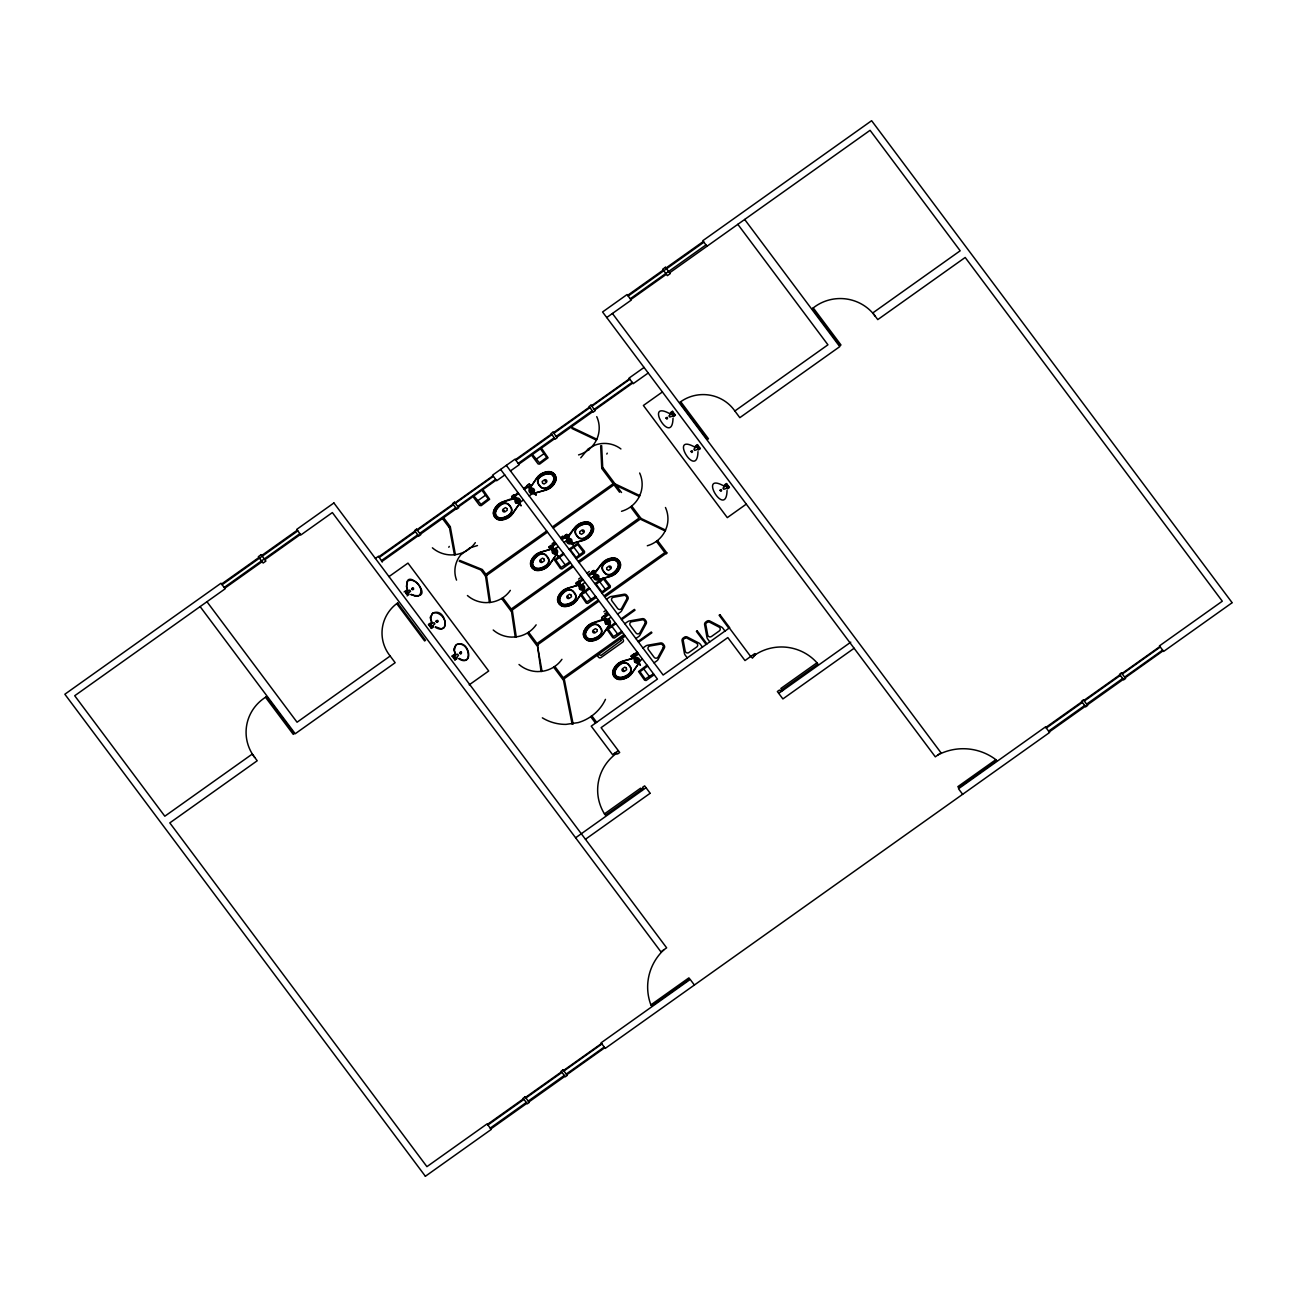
<?xml version="1.0" encoding="UTF-8"?>
<svg xmlns="http://www.w3.org/2000/svg" width="1297" height="1297" viewBox="0 0 1297 1297"><rect width="100%" height="100%" fill="white"/><g stroke="black" fill="none" stroke-linecap="round" stroke-linejoin="round"><path stroke-width="1.5" d="M515.801 500.95C518.735 505.619 518.67 497.254 515.947 500.626M530.862 490.25C533.716 495.357 533.878 485.645 530.895 490.606M580.018 587.525C582.953 592.194 582.888 583.812 580.164 587.201M582.758 587.59L582.207 588.806M521.021 505.749L519.919 502.993A3.291 3.21 0.9 0 0 516.255 498.097L516.255 498.097M536.083 495.032L534.445 492.844L533.197 493.541A3.291 3.21 0.9 0 1 529.533 488.645L529.533 488.645M556.332 552.717L556.64 553.803L554.743 553.851M558.18 556.283L556.543 554.095M572.026 542.859L571.718 541.773M573.566 545.34L571.928 543.151L570.68 543.848A3.291 3.21 0.9 0 1 567.016 538.952L567.016 538.952M585.239 592.307L584.12 589.551A3.291 3.21 0.9 0 0 580.456 584.655L578.203 585.077L579.808 583.845L578.511 585.612L576.387 582.807L577.133 584.509M600.56 581.413L598.922 579.224L597.674 579.921A3.291 3.21 0.9 0 1 594.01 575.025L594.01 575.025M609.185 623.225L609.493 624.311L607.888 624.311M611.033 626.791L609.914 624.035A3.291 3.21 0.9 0 0 606.25 619.139L606.25 619.139M638.4 661.973L638.854 662.783L637.022 662.945M640.394 665.264L639.275 662.508A3.291 3.21 0.9 0 0 635.627 657.611L635.238 657.709M568.443 540.217C570.048 545.453 572.188 537.347 568.67 539.941M444.644 626.791C447.189 620.355 440.948 612.265 434.138 612.719M448.811 547.285L449.248 546.41M606.801 454.047L607.239 453.172M615.232 483.959L614.794 484.835L639.308 496.475L639.745 495.584L615.232 483.959L553.284 528.009M641.026 518.427L640.588 519.303L665.118 530.943L665.556 530.068L641.026 518.427L631.817 506.187L630.682 506.997L639.032 518.135L578.673 561.082M666.399 553.787L666.836 552.911L657.611 540.654L656.477 541.465L664.826 552.619L604.483 595.534M407.517 581.364L406.415 586.487L407.939 590.573M431.852 613.919L430.75 619.042L432.29 623.111M455.458 645.468L454.339 650.575L455.879 654.661M515.46 499.54L516.871 499.021L515.947 497.756M580.748 457.809L588.108 448.957L594.901 445.179A26.54 25.875 0.9 0 1 620.906 448.94M519.108 504.29L512.801 513.58A15.288 14.899 0.9 0 1 502.036 519.951A9.452 9.209 0.9 0 1 497.999 519.627A9.484 9.241 0.9 0 1 494.692 517.163A9.484 9.241 0.9 0 1 493.298 513.336A9.452 9.209 0.9 0 1 494.222 509.51A15.288 14.899 0.9 0 1 503.722 501.453L515.59 497.286L514.309 499.053L516.011 497.837L513.92 495A2.448 2.383 0.9 0 0 512.169 496.248L512.461 498.113L513.353 497.626A1.751 1.702 0.9 0 0 514.925 496.556L515.655 495.843L513.92 495M556.267 554.824L549.96 564.114A15.288 14.899 0.9 0 1 539.195 570.485A9.452 9.209 0.9 0 1 535.158 570.177A9.484 9.241 0.9 0 1 531.851 567.697A9.484 9.241 0.9 0 1 530.457 563.887A9.452 9.209 0.9 0 1 531.381 560.045A15.288 14.899 0.9 0 1 540.881 551.987L551.128 549.15L540.962 552.246A14.997 14.624 0.9 0 0 531.64 560.158A9.16 8.933 0.9 0 0 530.732 563.871A9.192 8.966 0.9 0 0 532.094 567.551M557.062 553.527L556.64 554.208L557.062 553.527A3.291 3.21 0.9 0 0 553.414 548.631L553.414 548.631M566.481 538.174L574.117 528.349A15.288 14.899 0.9 0 1 584.882 521.994A9.452 9.209 0.9 0 1 588.919 522.302A9.484 9.241 0.9 0 1 592.226 524.766A9.484 9.241 0.9 0 1 593.621 528.592A9.452 9.209 0.9 0 1 592.697 532.418A15.288 14.899 0.9 0 1 583.196 540.476L572.204 543.492M583.326 590.865L577.019 600.154A15.288 14.899 0.9 0 1 566.238 606.51A9.452 9.209 0.9 0 1 562.217 606.202A9.484 9.241 0.9 0 1 558.91 603.721A9.484 9.241 0.9 0 1 557.515 599.911A9.452 9.209 0.9 0 1 558.44 596.069A15.288 14.899 0.9 0 1 567.94 588.011L578.186 585.174L568.021 588.287A14.997 14.624 0.9 0 0 558.699 596.182A9.16 8.933 0.9 0 0 557.791 599.895A9.192 8.966 0.9 0 0 559.153 603.575A9.192 8.966 0.9 0 0 562.314 605.942A9.16 8.933 0.9 0 0 566.205 606.234A14.997 14.624 0.9 0 0 576.776 599.992L583.261 590.784M593.475 574.247L601.111 564.422A15.288 14.899 0.9 0 1 611.876 558.05A9.452 9.209 0.9 0 1 615.913 558.358A9.484 9.241 0.9 0 1 619.22 560.839A9.484 9.241 0.9 0 1 620.631 564.649A9.452 9.209 0.9 0 1 619.69 568.491A15.288 14.899 0.9 0 1 610.19 576.549L599.198 579.564M609.104 625.349L602.813 634.638A15.288 14.899 0.9 0 1 592.032 640.994A9.452 9.209 0.9 0 1 588.011 640.686A9.484 9.241 0.9 0 1 584.704 638.205A9.484 9.241 0.9 0 1 583.293 634.395A9.452 9.209 0.9 0 1 584.234 630.553A15.288 14.899 0.9 0 1 593.734 622.495L605.667 618.41M638.481 663.821L632.174 673.111A15.288 14.899 0.9 0 1 621.409 679.466A9.452 9.209 0.9 0 1 617.372 679.158A9.484 9.241 0.9 0 1 614.065 676.694A9.484 9.241 0.9 0 1 612.67 672.867A9.452 9.209 0.9 0 1 613.594 669.025A15.288 14.899 0.9 0 1 623.095 660.984L633.341 658.13M553.252 550.836C553.43 556.316 557.613 549.02 553.543 550.625M597.82 577.7C597.658 572.236 593.459 579.532 597.528 577.911M635.465 659.833C635.352 665.653 640.426 657.303 635.319 660.157M579.662 586.098L581.072 585.579M634.817 659.071L636.227 658.536M515.72 498.032L514.244 498.972M530.651 486.57L529.371 488.353L527.231 485.532A2.448 2.383 0.9 0 1 528.981 484.3L530.716 485.143L529.97 485.824A1.751 1.702 0.9 0 1 528.43 486.942M531.008 487.04L529.565 488.175L530.262 489.001M551.112 549.117L552.814 547.901M550.236 547.804L551.452 549.588L553.106 548.291M567.746 539.309C565.281 537.396 572.577 537.85 566.449 534.607A2.448 2.383 0.9 0 0 564.698 535.839L565.006 537.72L565.897 537.234A1.751 1.702 0.9 0 0 567.47 536.147M579.013 584.542L579.872 583.926L578.851 582.726M579.305 584.931L578.446 585.531M580.164 584.315L580.975 585.45M592.616 572.934L593.831 574.717L595.485 573.42M605.958 618.799L604.418 619.966M634.963 656.801L633.26 658.017L635.027 656.882M635.319 657.271L633.779 658.438M519.043 504.209L512.574 513.434A14.997 14.624 0.9 0 1 501.988 519.675A9.16 8.933 0.9 0 1 498.097 519.384A9.192 8.966 0.9 0 1 494.919 516.984A9.192 8.966 0.9 0 1 493.573 513.336A9.16 8.933 0.9 0 1 494.481 509.624A14.997 14.624 0.9 0 1 503.803 501.712L514.066 498.729M519.919 502.993L518.865 503.933L521.037 505.619M568.313 537.12L574.344 528.511A14.997 14.624 0.9 0 1 584.915 522.253A9.16 8.933 0.9 0 1 588.822 522.561A9.192 8.966 0.9 0 1 591.999 524.945A9.192 8.966 0.9 0 1 593.345 528.592A9.16 8.933 0.9 0 1 592.437 532.305A14.997 14.624 0.9 0 1 583.115 540.217L572.139 543.427M556.202 554.743L549.733 563.968A14.997 14.624 0.9 0 1 539.147 570.21A9.16 8.933 0.9 0 1 535.256 569.918A9.192 8.966 0.9 0 1 532.078 567.519M595.193 573.031L601.354 564.584A14.997 14.624 0.9 0 1 611.925 558.326A9.16 8.933 0.9 0 1 615.816 558.618A9.192 8.966 0.9 0 1 618.993 561.017A9.192 8.966 0.9 0 1 620.339 564.665A9.16 8.933 0.9 0 1 619.447 568.378A14.997 14.624 0.9 0 1 610.109 576.29L599.133 579.483M609.055 625.267L602.57 634.476A14.997 14.624 0.9 0 1 591.999 640.718A9.16 8.933 0.9 0 1 588.108 640.426A9.192 8.966 0.9 0 1 584.915 638.027A9.192 8.966 0.9 0 1 583.585 634.379A9.16 8.933 0.9 0 1 584.477 630.666A14.997 14.624 0.9 0 1 593.815 622.771L604.062 619.771M638.416 663.74L631.947 672.948A14.997 14.624 0.9 0 1 621.36 679.19A9.16 8.933 0.9 0 1 617.469 678.898A9.192 8.966 0.9 0 1 614.292 676.515A9.192 8.966 0.9 0 1 612.946 672.851A9.16 8.933 0.9 0 1 613.854 669.139A14.997 14.624 0.9 0 1 623.176 661.243L633.439 658.26M419.32 595.501C424.508 589.097 415.818 577.797 408.247 580.699M475.318 542.649C469.871 550.447 460.467 555.1 450.983 554.921A28.777 28.064 0.9 0 1 432.387 547.82M606.364 621.101C605.488 627.683 611.146 619.95 607.061 620.89M407.161 594.237L410.565 591.254L409.722 590.119L405.766 592.372M433.068 612.914L430.182 617.421L431.82 623.452M456.674 644.463L453.772 648.954L455.409 655.001M221.576 584.023L258.946 557.451M261.718 555.473L297.289 530.181M627.651 295.327L663.237 270.035M665.977 268.009L703.347 241.453M222.111 584.72L297.824 530.895M628.186 296.04L703.914 242.199M224.154 587.46L299.883 533.634M630.245 298.78L705.957 244.938M224.754 588.254L262.124 561.698M264.88 559.704L300.466 534.413M630.812 299.558L666.399 274.267M606.72 317.538L631.234 300.11L627.067 294.549L602.57 311.977L935.315 756.832L941.006 752.795L612.427 313.485M669.592 272.84L870.076 130.316L960.185 250.791L872.784 312.934L877.777 319.597L965.179 257.471L1222.293 601.208L1159.453 645.874L1163.62 651.434L1231.696 603.04M375.384 558.44L378.529 556.218L382.258 562.087M644.058 367.44L629.029 378.124L633.195 383.685L648.224 373.001M378.902 556.705L414.959 531.073M416.937 529.743L452.993 504.095M515.395 459.657L551.468 434.025M553.446 432.695L589.503 407.063M455.004 502.814L493.006 475.788M591.513 405.766L629.515 378.756M379.373 557.337L415.429 531.705M417.375 530.327L453.431 504.695M455.377 503.301L493.379 476.291M515.882 460.289L551.938 434.657M553.884 433.279L589.94 407.647M591.886 406.269L629.888 379.243M381.675 560.434L417.747 534.786M419.677 533.407L455.733 507.776M457.679 506.397L495.681 479.387M518.184 463.386L554.241 437.754M556.186 436.376L592.243 410.727M594.188 409.349L632.19 382.339M382.291 561.244L418.364 535.612M420.325 534.267L456.382 508.635M458.214 507.095L496.216 480.085M518.8 464.213L554.857 438.581M556.835 437.219L592.891 411.587M594.707 410.047L632.709 383.037M504.776 474.978L496.686 480.733L492.536 475.172L515.039 459.17L519.189 464.731L510.467 470.924M536.083 459.268L543.978 453.658M448.794 526.987L449.929 526.177L444.239 518.589L443.25 518.735M388.97 576.614L407.971 563.109L488.693 671.003L469.206 684.848M527.231 485.532L527.522 487.413L528.414 486.926L527.149 485.597M526.695 486.229L523.729 488.385L524.474 489.374L527.587 487.364M511.585 496.816L512.785 497.886M514.147 495.065L515.59 495.892M526.777 486.407L528.106 486.991M529.5 484.235L530.651 485.191M515.558 495.713L518.524 493.606L517.762 492.617L515.12 495.259M513.563 497.87L515.087 496.8M528.625 487.169L530.149 486.083M662.394 391.97L643.393 405.475L727.309 517.633L746.294 504.128M588.206 450.286L589.341 449.492M520.486 502.069L523.453 499.961M529.16 495.908L532.127 493.8M517.892 503.268L519.513 503.106M532.645 492.617L533.44 493.2L534.088 491.741M533.197 493.541L536.099 494.919M404.129 591.935L406.107 590.524L406.966 591.691M407.08 595.89L409.058 594.48L408.198 593.329M680.714 401.713L679.741 402.394L707.465 439.456L708.438 438.775L680.714 401.713A38.197 37.256 0.9 0 1 734.848 410.987L739.825 417.666L839.775 346.623L744.673 219.469M265.512 697.283L266.42 696.651L294.143 733.713L293.252 734.361L265.512 697.283A42.833 41.78 0.9 0 0 254.715 757.432M813.251 307.908L812.344 308.54L840.083 345.602L840.975 344.97L813.251 307.908A42.833 41.78 0.9 0 1 875.28 316.257M485.872 574.247L546.686 531.008M552.457 526.906L613.222 483.668M485.564 576.16L486.553 576.046L490.444 602.343L489.439 602.489L485.564 576.176L547.512 532.127M397.66 602.943A38.197 37.256 0.9 0 0 390.17 656.023L297.062 722.218L206.953 601.727M734.848 410.987L827.94 344.807L737.831 224.332M552.165 543.654L554.338 542.114M560.693 537.59L562.882 536.034M549.328 546.783L549.62 548.647L550.512 548.161L549.328 546.783A2.448 2.383 0.9 0 1 551.079 545.534L552.814 546.377L552.068 547.058M566.449 534.607L568.183 535.45L567.454 536.131M551.922 545.243L554.921 543.151L555.667 544.156L552.749 546.426M564.908 537.558L564.163 536.536L561.196 538.693L561.941 539.682L565.07 537.671M549.685 548.599L548.988 547.026M552.246 546.945L551.144 545.486L552.684 546.248M564.617 537.104L565.589 537.298M566.951 534.477L568.135 535.499M550.722 548.404L552.246 547.334M566.092 537.477L567.616 536.391M551.047 549.036L552.749 547.82M566.416 538.093L568.135 536.877M551.452 549.588L553.171 548.372L551.079 545.534M565.622 536.861L566.838 538.66L568.54 537.444M555.716 548.404L557.888 546.864M564.244 542.341L566.432 540.784M554.97 549.02L557.937 546.912M555.521 554.451L556.672 553.641M570.113 542.924L572.042 542.697M556.008 554.467L558.196 556.154M571.393 543.54L573.582 545.21M569.107 549.101L577.959 543.216L584.558 551.452L584.412 552.96L576.322 558.748M572.058 565.784L511.229 609.039L502.896 597.885L501.761 598.679L510.921 610.952L572.885 566.902M579.013 562.541L640.913 518.654M578.64 579.062L580.829 577.522M587.184 572.998L589.357 571.442M576.387 582.807A2.448 2.383 0.9 0 1 578.138 581.559L578.203 581.51M592.794 573.371L591.708 571.912A2.448 2.383 0.9 0 1 593.442 570.664L595.193 571.523L594.448 572.188M578.867 581.202L579.872 582.418L579.127 583.083A1.751 1.702 0.9 0 1 577.587 584.217L575.738 583.423L576.987 584.461M592.583 573.371L591.74 572.188L588.19 574.766L588.951 575.755L592.891 573.306A1.751 1.702 0.9 0 0 594.464 572.22M575.836 583.504L576.63 583.909M579.775 582.288L582.726 580.181L581.98 579.175L578.284 581.607L579.808 582.45M592.064 573.744L592.162 572.771M593.945 570.55L595.128 571.555M577.781 584.444L579.305 583.358M593.102 573.55L594.61 572.463M593.41 574.166L595.128 572.95M593.831 574.717L595.55 573.501L593.442 570.664M582.466 584.169L584.655 582.629M591.01 578.105L593.183 576.565M582.094 589.827L583.245 589.016M597.106 578.981L599.052 578.77M583.601 590.119L584.704 592.68M725.347 486.067L724.472 484.916L726.45 483.505L729.417 487.461L727.439 488.872L726.579 487.704M594.901 583.585L603.754 577.7L610.352 585.936L610.222 587.444L602.132 593.215M598.387 579.597L600.576 581.283M597.836 600.268L537.039 643.507L528.69 632.352L527.555 633.163L536.731 645.436L598.679 601.386M605.326 596.652L666.804 552.911M606.477 599.295L609.282 597.317A4.702 4.588 0.9 0 1 611.519 596.458L624.214 594.221A2.821 2.756 0.9 0 1 626.808 595.339L627.651 596.458A2.821 2.756 0.9 0 1 627.943 599.214L621.895 610.303A4.702 4.588 0.9 0 1 620.371 612.135L617.583 614.13M603.916 611.746L605.942 610.32M604.694 613.886L606.883 612.346M605.602 616.934L608.52 614.665L607.774 613.659L603.932 616.043A2.448 2.383 0.9 0 0 602.181 617.291L602.473 619.155L603.364 618.685A1.751 1.702 0.9 0 0 604.937 617.599M601.63 617.988L602.781 618.945M605.083 617.307L604.499 616.594L605.537 616.756M604.921 617.567L605.132 616.302M603.575 618.912L605.083 617.842M603.883 619.544L606.023 618.88L604.305 620.096L602.181 617.291M608.471 618.945L610.66 617.388M608.374 624.959L609.525 624.149M621.133 618.864L634.411 609.412L635.011 610.19L621.717 619.642M611.049 626.662L608.86 624.976M624.765 623.727L627.553 621.733A4.702 4.588 0.9 0 1 629.807 620.89L642.485 618.653A2.821 2.756 0.9 0 1 645.079 619.771L645.922 620.89A2.821 2.756 0.9 0 1 646.23 623.646L640.167 634.736A4.702 4.588 0.9 0 1 638.643 636.568L635.854 638.562M624.035 634.46L563.255 677.699L554.905 666.545L553.77 667.339L562.947 679.612L624.878 635.579M622.122 638.335L625.267 636.081M638.011 641.431L651.305 631.996L651.888 632.774L638.61 642.226M634.898 655.228L634.022 654.158L635.027 655.374L634.282 656.055A1.751 1.702 0.9 0 1 632.741 657.174L631.834 657.644L631.542 655.763A2.448 2.383 0.9 0 1 633.293 654.531L637.135 652.132L637.881 653.137L634.963 655.407M642.923 648.014L645.711 646.036A4.702 4.588 0.9 0 1 647.965 645.176L660.659 642.955A2.821 2.756 0.9 0 1 663.253 644.058L664.096 645.193A2.821 2.756 0.9 0 1 664.388 647.933L658.325 659.038A4.702 4.588 0.9 0 1 656.817 660.87L654.028 662.848M630.958 656.331L632.158 657.417M633.536 654.645L634.606 654.855M632.936 657.401L634.46 656.314M636.081 655.844L638.254 654.304M639.891 660.951L642.064 659.395M637.735 663.432L638.886 662.621M640.41 665.15L638.221 663.464M591.854 715.879L590.719 716.69L595.518 723.11M618.296 750.639L612.606 754.692L591.237 726.158L657.433 679.093L500.61 469.417M750.995 656.298L752.39 658.146L755.503 654.515L754.805 653.591L744.997 660.562L727.812 637.573L601.095 727.666L619.69 752.487L617.599 753.979L614.502 753.346M650.17 793.261L644.641 785.869L642.55 787.36L643.247 788.284L605.44 815.165L604.467 813.868L640.572 788.203L642.226 790.424M854.107 648.273L782.885 698.921L777.357 691.528L779.448 690.036L780.129 690.961L817.953 664.08L816.98 662.783L780.875 688.448L782.545 690.669M575.609 837.797L646.036 787.717M778.735 693.376L850.767 642.177M585.45 839.272L649.894 793.456M650.883 1004.883L688.885 977.873L689.631 978.862L651.629 1005.888L650.883 1004.883A53.177 51.848 0.9 0 1 663.805 949.858M995.853 759.653L957.851 786.663L958.596 787.652L996.582 760.642L995.853 759.653A53.177 51.848 0.9 0 0 938.169 754.822M487.461 1124.369L523.518 1098.737M525.496 1097.408L561.552 1071.776M1045.836 727.422L1081.893 701.79M1083.87 700.445L1119.927 674.813M563.563 1070.479L601.565 1043.469M1121.937 673.532L1159.94 646.506M487.931 1125.002L523.988 1099.37M525.933 1097.992L561.99 1072.36M563.936 1070.982L601.938 1043.955M1046.306 728.055L1082.363 702.423M1084.308 701.045L1120.365 675.397M1122.31 674.018L1160.312 647.008M490.234 1128.098L526.29 1102.466M528.236 1101.088L564.292 1075.456M566.238 1074.062L604.24 1047.052M1048.608 731.135L1084.665 705.503M1086.61 704.125L1122.667 678.493M1124.612 677.115L1162.615 650.089M490.85 1128.925L526.906 1103.293M528.884 1101.947L564.941 1076.299M566.757 1074.775L604.759 1047.749M1049.224 731.962L1085.281 706.33M1087.259 704.984L1123.315 679.352M1125.131 677.812L1163.133 650.802M477.669 500.788L485.564 495.178M563.303 553.235L554.403 559.964L560.434 568.605L561.958 568.945L570.518 562.866M564 554.176L555.846 560.109L561.05 567.454L569.805 561.925M589.097 587.719L580.229 594.302L586.228 603.089L587.736 603.429L596.312 597.35M589.795 588.66L581.64 594.593L586.844 601.921L595.599 596.409M615.232 622.657L606.785 629.077L612.816 637.719L614.34 638.059L622.447 632.304M615.945 623.614L608.228 629.223L613.432 636.551L621.749 631.363M646.992 665.118L638.546 671.538L644.577 680.179L646.101 680.503L654.207 674.764M647.689 666.058L639.972 671.749L645.193 679.012L653.493 673.824M444.141 627.699L441.142 628.85L435.614 626.84M594.107 574.506L594.739 575.382M514.504 498.875L515.201 499.718M578.705 585.45L579.419 586.276M604.499 619.934L605.213 620.76M633.86 658.406L634.573 659.233M551.565 549.458L552.36 550.252M578.575 454.907C587.638 452.313 595.21 445.114 597.998 436.084A28.777 28.064 0.9 0 0 596.75 416.645M432.598 613.254C446.136 606.493 450.902 636.795 435.127 627.181M456.187 644.804C469.206 637.929 474.864 667.939 459.203 658.39M534.656 493.119L545.648 489.909A14.997 14.624 0.9 0 0 554.97 482.014A9.16 8.933 0.9 0 0 555.878 478.301A9.192 8.966 0.9 0 0 554.516 474.621A9.192 8.966 0.9 0 0 551.355 472.254A9.16 8.933 0.9 0 0 547.464 471.962A14.997 14.624 0.9 0 0 536.877 478.204L530.83 486.813L536.65 478.042A15.288 14.899 0.9 0 1 547.415 471.686A9.452 9.209 0.9 0 1 551.452 471.995A9.484 9.241 0.9 0 1 554.759 474.475A9.484 9.241 0.9 0 1 556.154 478.285A9.452 9.209 0.9 0 1 555.229 482.127A15.288 14.899 0.9 0 1 545.729 490.185L534.721 493.184M477.474 545.551L470 547.788L460.808 554.824A26.54 25.875 0.9 0 0 456.544 580.116M418.445 595.972L414.991 596.117L411.262 594.302M537.412 645.095L541.027 671.408L542.033 671.311L537.331 644.998L538.158 644.998M454.404 554.776L455.393 554.646L450.286 526.663M485.743 575.528L486.732 575.398M564.373 679.174L563.32 679.385L572.139 724.18L573.144 724.05L564.308 679.255M457.728 644.269C470.406 641.853 472.757 667.777 458.716 658.73M482.306 569.496L459.689 560.369L459.251 561.244L481.852 570.372M572.301 427.572L596.815 439.213L596.377 440.088L571.864 428.448M410.792 594.642C440.477 602.813 400.87 559.364 407.469 590.913M542.649 483.262L544.059 484.008L546.377 482.419A1.67 1.621 0.9 0 0 544.432 479.825L542.178 481.479L542.47 483.019M580.116 533.553L581.526 534.299L583.845 532.71A1.67 1.621 0.9 0 0 581.899 530.116L579.646 531.786L579.937 533.326M607.109 569.626L608.52 570.372L610.838 568.783A1.67 1.621 0.9 0 0 608.909 566.189L606.639 567.859L606.931 569.383M506.803 508.375L505.457 507.613L503.074 509.218A1.67 1.621 0.9 0 0 505.019 511.812L507.273 510.143L506.981 508.619M543.962 558.91L542.551 558.164L540.233 559.753A1.67 1.621 0.9 0 0 542.178 562.347L544.432 560.693L544.14 559.153M571.02 594.934L569.545 594.204L567.292 595.777A1.67 1.621 0.9 0 0 569.237 598.387L571.491 596.717L571.199 595.177M596.815 629.418L595.404 628.672L593.086 630.261A1.67 1.621 0.9 0 0 595.015 632.855L597.285 631.201L596.993 629.661M626.175 667.89L624.814 667.144L622.447 668.749A1.67 1.621 0.9 0 0 624.392 671.343L626.646 669.674L626.354 668.133M591.61 573.177L591.999 573.793M675.251 415.056L669.787 417.034L668.944 415.899L672.543 412.705L672.543 411.425M670.387 414.051C642.566 398.147 672.251 447.643 673.013 418.266M695.354 447.416C667.517 431.512 697.202 481.009 697.981 451.632M724.439 486.294C696.602 470.389 726.288 519.886 727.05 490.509M700.218 448.422L694.738 450.399L693.895 449.265L697.575 444.903M729.303 487.299L723.823 489.277L722.98 488.142L726.579 484.965L726.579 483.668M428.594 624.635L434.073 622.673L434.917 623.792L431.317 626.986L431.317 628.283M452.183 656.185L457.663 654.207L458.506 655.342L454.907 659.816M510.191 506.17L510.305 506.3A12.419 12.111 0.9 0 1 511.521 508.181A7.36 7.182 0.9 0 1 511.893 510.71A9.176 8.949 0.9 0 1 511.05 513.077A12.354 12.046 0.9 0 1 509.445 514.877A19.844 19.342 0.9 0 1 504.128 517.665A10.7 10.425 0.9 0 1 501.064 518.168A5.334 5.204 0.9 0 1 496.184 516.125A5.334 5.204 0.9 0 1 495.665 510.953A10.7 10.425 0.9 0 1 497.091 508.262A19.844 19.342 0.9 0 1 501.436 504.176A12.354 12.046 0.9 0 1 503.69 503.236A9.176 8.949 0.9 0 1 506.268 503.171A7.36 7.182 0.9 0 1 508.619 504.29A12.419 12.111 0.9 0 1 510.078 505.992L510.175 506.138M629.564 665.685L629.677 665.831A12.419 12.111 0.9 0 1 630.893 667.696A7.36 7.182 0.9 0 1 631.266 670.225A9.176 8.949 0.9 0 1 630.407 672.592A12.354 12.046 0.9 0 1 628.818 674.408A19.844 19.342 0.9 0 1 623.484 677.18A10.7 10.425 0.9 0 1 620.436 677.699A5.334 5.204 0.9 0 1 614.956 670.371M1232.15 602.716L871.616 120.702L702.796 240.707L706.962 246.284M962.65 794.315L958.499 788.754L1045.463 726.92L1049.613 732.481L605.245 1048.398L601.078 1042.837L690.215 979.462L694.381 985.023M671.311 413.824L670.436 412.657L672.413 411.262L675.38 415.218L673.402 416.613L672.527 415.462M696.262 447.189L695.403 446.038L697.381 444.628L700.331 448.584L698.37 449.994L697.494 448.827M621.522 492.52L603.267 468.104L602.116 468.914L619.561 492.212M725.007 631.055L722.964 628.332A4.702 4.588 0.9 0 0 721.083 626.84L709.702 620.923A2.821 2.756 0.9 0 0 706.881 621.214L705.73 622.041A2.821 2.756 0.9 0 0 704.595 624.57L706.897 636.94A4.702 4.588 0.9 0 0 707.773 639.129L709.799 641.853M702.455 647.09L700.412 644.366A4.702 4.588 0.9 0 0 698.548 642.874L687.151 636.957A2.821 2.756 0.9 0 0 684.33 637.249L683.179 638.059A2.821 2.756 0.9 0 0 682.044 640.588L684.346 652.975A4.702 4.588 0.9 0 0 685.221 655.163L687.248 657.887M542.081 449.038L548.08 457.825L539.665 464.099L538.125 463.969L532.208 456.074M541.092 449.702L546.702 457.387L539.455 462.818L533.132 455.344M529.322 484.057L530.408 485.5M566.789 534.364L567.891 535.807M593.799 570.421L594.885 571.88M528.981 484.3L530.068 485.743M529.695 485.451L530.554 486.634M531.932 488.304L530.246 489.504M569.399 538.612L567.729 539.811M596.393 574.684L594.723 575.868M530.813 487.315L531.446 488.175M568.281 537.623L568.913 538.482M595.274 573.696L595.923 574.555M573.841 547.253L579.613 554.954M599.636 581.737L605.407 589.438M564.633 535.904L565.8 537.298M506.316 465.364L663.14 675.024L729.352 627.959L750.687 656.525M514.001 494.951L514.65 495.762M633.374 654.466L634.46 655.925M633.293 654.531L635.384 657.368L633.666 658.568L632.45 656.785M578.138 581.559L579.305 582.969M603.932 616.043L605.083 617.453M606.866 620.063L605.196 621.247M635.108 657.547L635.757 658.406M554.014 549.555L552.344 550.739M604.645 617.21L605.504 618.393M552.895 548.566L553.543 549.409M605.748 619.074L606.396 619.934M513.077 497.27L513.985 498.421M512.169 496.248L513.255 497.691M631.542 655.763L632.628 657.222M511.829 496.492L512.915 497.935M631.201 656.006L632.288 657.466M601.84 617.534L602.927 618.993M443.104 519.4L448.778 526.987M431.317 624.246L430.458 623.079L428.48 624.489L431.431 628.445L433.409 627.035L432.55 625.884M454.907 655.779L454.047 654.628L452.069 656.023L455.02 659.978L456.998 658.584L456.139 657.417M390.17 656.023L395.163 662.702L295.213 733.745L200.111 606.591M643.75 668.944L649.505 676.645M611.989 626.483L617.745 634.201M559.607 557.386L565.362 565.087M585.401 591.854L591.156 599.571M483.619 490.606L489.65 499.248L481.203 505.668L479.566 505.408L473.745 497.626M482.63 491.255L488.239 498.956L480.992 504.371L474.686 496.897M591.87 715.879L596.652 722.299M485.613 573.906L482.581 569.853L481.446 570.664L485.305 575.836M629.548 665.669L629.45 665.523A12.419 12.111 0.9 0 0 627.991 663.821A7.36 7.182 0.9 0 0 625.64 662.702A9.176 8.949 0.9 0 0 623.063 662.767A12.354 12.046 0.9 0 0 620.809 663.691A19.844 19.342 0.9 0 0 616.464 667.793A10.7 10.425 0.9 0 0 615.037 670.468M449.281 526.809L454.404 554.743M602.748 468.282L601.646 445.682L600.657 445.828L601.759 468.428M605.472 699.359A43.741 42.655 0.9 0 1 578.235 722.591L565.978 724.391A43.741 42.655 0.9 0 1 542.357 717.841M510.353 590.362A28.777 28.064 0.9 0 1 490.088 602.424L486.018 602.635A28.777 28.064 0.9 0 1 467.423 595.534M536.147 624.846A28.777 28.064 0.9 0 1 515.898 636.908L511.829 637.103A28.777 28.064 0.9 0 1 493.217 630.002M639.664 473.016A28.777 28.064 0.9 0 1 640.929 492.455L639.486 496.167A28.777 28.064 0.9 0 1 621.522 511.294M665.474 507.5A28.777 28.064 0.9 0 1 666.739 526.939L665.28 530.651A28.777 28.064 0.9 0 1 647.316 545.761M561.941 659.314A28.777 28.064 0.9 0 1 541.692 671.376L537.623 671.587A28.777 28.064 0.9 0 1 519.011 664.486M753.784 655.731A47.065 45.898 0.9 0 1 816.98 662.783M604.467 813.868A47.065 45.898 0.9 0 1 616.902 753.054M548.339 473.697A4.977 4.864 0.9 0 1 553.462 480.555A10.344 10.084 0.9 0 1 552.068 483.165A19.487 19.001 0.9 0 1 547.82 487.169A11.997 11.705 0.9 0 1 545.68 488.061A8.82 8.593 0.9 0 1 543.248 488.126A7.004 6.825 0.9 0 1 541.06 487.072A12.062 11.77 0.9 0 1 539.552 485.273A12.062 11.77 0.9 0 1 538.255 483.327A7.004 6.825 0.9 0 1 537.915 480.976A8.82 8.593 0.9 0 1 538.709 478.739A11.997 11.705 0.9 0 1 540.233 477.02A19.487 19.001 0.9 0 1 545.437 474.297A10.344 10.084 0.9 0 1 548.42 473.81M533.067 561.504A4.977 4.864 0.9 0 0 538.19 568.362A10.344 10.084 0.9 0 0 541.157 567.875A19.487 19.001 0.9 0 0 546.377 565.152A11.997 11.705 0.9 0 0 547.901 563.433A8.82 8.593 0.9 0 0 548.696 561.196A7.004 6.825 0.9 0 0 548.355 558.845A12.062 11.77 0.9 0 0 547.058 556.899A12.062 11.77 0.9 0 0 545.534 555.1A7.004 6.825 0.9 0 0 543.346 554.046A8.82 8.593 0.9 0 0 540.93 554.111A11.997 11.705 0.9 0 0 538.774 555.003A19.487 19.001 0.9 0 0 534.542 559.007A10.344 10.084 0.9 0 0 533.148 561.617M532.743 561.39A5.334 5.204 0.9 0 0 538.223 568.702A10.7 10.425 0.9 0 0 541.271 568.199A19.844 19.342 0.9 0 0 546.604 565.411A12.354 12.046 0.9 0 0 548.193 563.611A9.176 8.949 0.9 0 0 549.053 561.244A7.36 7.182 0.9 0 0 548.68 558.715A12.419 12.111 0.9 0 0 547.464 556.835L547.237 556.543A12.419 12.111 0.9 0 0 545.778 554.84A7.36 7.182 0.9 0 0 543.427 553.706A9.176 8.949 0.9 0 0 540.849 553.787A12.354 12.046 0.9 0 0 538.595 554.711A19.844 19.342 0.9 0 0 534.251 558.796A10.7 10.425 0.9 0 0 532.824 561.488M552.084 547.091A1.751 1.702 0.9 0 1 550.528 548.193M405.669 593.069C407.209 596.442 408.166 590.313 405.669 593.069M411.652 588.822C413.792 592.291 414.537 585.19 411.652 588.822M412.122 588.481L413.435 589.324L412.122 588.481M430.02 625.608C431.544 628.996 432.517 622.852 430.02 625.608M435.987 621.36C438.143 624.83 438.872 617.745 435.987 621.36M436.473 621.02C437.348 623.987 438.645 619.496 436.473 621.02M453.61 657.157C455.134 660.53 456.106 654.401 453.61 657.157M459.592 652.91C461.651 656.412 462.575 649.23 459.592 652.91M460.062 652.569C461.067 655.552 462.089 650.964 460.062 652.569M516.449 501.064L517.941 501.291L516.449 501.064M531.511 490.347L533.002 490.574L531.511 490.347M553.608 551.598L555.1 551.825L553.608 551.598M568.994 540.654L570.469 540.881L568.994 540.654M580.667 587.622L582.158 587.849L580.667 587.622M595.988 576.727L597.479 576.954L595.988 576.727M606.461 622.106L607.936 622.333L606.461 622.106M635.822 660.578L637.313 660.805L635.822 660.578M665.993 418.056C667.533 421.428 668.506 415.299 665.993 418.056M671.976 413.808C673.516 417.18 674.489 411.036 671.976 413.808M690.961 451.421C692.501 454.793 693.457 448.665 690.961 451.421M696.943 447.173C698.467 450.545 699.44 444.417 696.943 447.173M720.03 490.298C721.57 493.671 722.542 487.542 720.03 490.298M726.012 486.051C727.552 489.423 728.525 483.295 726.012 486.051M583.342 552.019L576.111 557.451L570.307 549.701L577.732 544.61L583.342 552.019M609.152 586.487L601.905 591.918L596.101 584.169L603.527 579.094L609.152 586.487M621.247 640.475L600.916 655.488L598.566 654.32L597.139 655.325L598.533 657.174A1.767 1.719 0.9 0 0 600.997 657.563L622.755 642.096A1.767 1.719 0.9 0 0 623.144 639.68L621.749 637.832L620.323 638.854L621.247 640.475M503.56 510.37L504.274 510.905L503.658 510.224M545.129 480.814L545.859 481.349L545.129 480.814M540.703 560.92L541.433 561.439L540.703 560.92M567.762 596.944L568.491 597.463L567.762 596.944M582.596 531.122L583.326 531.64L582.596 531.122M593.556 631.428L594.285 631.947L593.556 631.428M609.606 567.194L610.32 567.713L609.606 567.194M622.917 669.9L623.646 670.419L622.917 669.9M516.676 500.48L517.714 501.858L516.676 500.48M531.738 489.78L532.775 491.141L531.738 489.78M553.835 551.014L554.857 552.392L553.835 551.014M569.221 540.087L570.242 541.449L569.221 540.087M580.894 587.055L581.915 588.416L580.894 587.055M596.215 576.16L597.236 577.522L596.215 576.16M606.688 621.539L607.709 622.9L606.688 621.539M636.049 660.011L637.07 661.373L636.049 660.011M626.889 598.711L621.668 608.277A2.351 2.286 0.9 0 1 617.68 608.552L611.957 600.9A2.351 2.286 0.9 0 1 613.432 597.285L624.376 595.355A1.654 1.605 0.9 0 1 625.867 596.02L626.71 597.139A1.654 1.605 0.9 0 1 626.889 598.711M645.16 623.144L639.94 632.709A2.351 2.286 0.9 0 1 635.968 632.985L630.229 625.332A2.351 2.286 0.9 0 1 631.72 621.717L642.663 619.788A1.654 1.605 0.9 0 1 644.139 620.452L644.982 621.571A1.654 1.605 0.9 0 1 645.16 623.144M663.334 647.43L658.114 657.012A2.351 2.286 0.9 0 1 654.126 657.271L648.403 649.619A2.351 2.286 0.9 0 1 649.878 646.003L660.822 644.09A1.654 1.605 0.9 0 1 662.297 644.739L663.14 645.857A1.654 1.605 0.9 0 1 663.334 647.43M425.384 1176.266L64.85 694.235L220.993 583.228L225.159 588.789L74.707 695.743L164.816 816.218L252.234 754.092L257.211 760.755L169.81 822.898L426.924 1166.652L487.088 1123.883L491.239 1129.444L425.384 1176.266M261.135 554.694L258.362 556.672L263.129 563.044L265.901 561.066L261.135 554.694M333.896 502.96L296.705 529.403L300.872 534.964L332.356 512.574L660.951 951.885L666.642 947.831L333.896 502.96M665.426 267.279L662.654 269.257L667.42 275.629L670.192 273.651L665.426 267.279M416.532 529.192L414.586 530.57L418.753 536.147L420.698 534.753L416.532 529.192M454.534 502.182L452.588 503.56L456.755 509.121L458.7 507.743L454.534 502.182M553.025 432.144L551.095 433.538L555.246 439.099L557.191 437.721L553.025 432.144M591.027 405.134L589.097 406.512L593.248 412.089L595.193 410.695L591.027 405.134M397.79 603.251L396.898 603.883L424.622 640.961L425.513 640.313L397.79 603.251M685.027 638.173L683.876 638.999A1.654 1.605 0.9 0 0 683.211 640.442L685.189 651.11A2.351 2.286 0.9 0 0 688.885 652.553L696.748 646.976A2.351 2.286 0.9 0 0 696.457 643.101L686.648 637.994A1.654 1.605 0.9 0 0 685.027 638.173M707.578 622.138L706.427 622.965A1.654 1.605 0.9 0 0 705.763 624.408L707.74 635.076A2.351 2.286 0.9 0 0 711.437 636.519L719.284 630.942A2.351 2.286 0.9 0 0 719.008 627.067L709.2 621.96A1.654 1.605 0.9 0 0 707.578 622.138M697.202 630.845L696.392 631.412L706.103 644.382L706.914 643.815L697.202 630.845M719.932 614.681L719.122 615.248L728.833 628.234L729.644 627.651L719.932 614.681M525.09 1096.857L523.145 1098.251L527.295 1103.812L529.241 1102.434L525.09 1096.857M563.093 1069.847L561.147 1071.225L565.297 1076.786L567.243 1075.408L563.093 1069.847M1083.465 699.91L1081.52 701.288L1085.67 706.849L1087.616 705.471L1083.465 699.91M1121.467 672.9L1119.522 674.278L1123.672 679.839L1125.618 678.461L1121.467 672.9M512.364 610.514L511.358 610.66L515.233 636.94L516.238 636.827L512.364 610.514M539.26 485.467L539.147 485.337A12.419 12.111 0.9 0 1 537.931 483.457A7.36 7.182 0.9 0 1 537.558 480.928A9.176 8.949 0.9 0 1 538.401 478.561A12.354 12.046 0.9 0 1 540.006 476.745A19.844 19.342 0.9 0 1 545.324 473.972A10.7 10.425 0.9 0 1 548.388 473.47A5.334 5.204 0.9 0 1 553.787 480.684A10.7 10.425 0.9 0 1 552.36 483.359A19.844 19.342 0.9 0 1 548.015 487.461A12.354 12.046 0.9 0 1 545.761 488.385A9.176 8.949 0.9 0 1 543.184 488.45A7.36 7.182 0.9 0 1 540.833 487.332A12.419 12.111 0.9 0 1 539.374 485.629L539.276 485.483M576.727 535.774L576.614 535.629A12.419 12.111 0.9 0 1 575.398 533.764A7.36 7.182 0.9 0 1 575.025 531.235A9.176 8.949 0.9 0 1 575.884 528.868A12.354 12.046 0.9 0 1 577.473 527.052A19.844 19.342 0.9 0 1 582.807 524.28A10.7 10.425 0.9 0 1 585.855 523.761A5.334 5.204 0.9 0 1 590.751 525.804A5.334 5.204 0.9 0 1 591.254 530.976A10.7 10.425 0.9 0 1 589.827 533.667A19.844 19.342 0.9 0 1 585.482 537.752A12.354 12.046 0.9 0 1 583.228 538.693A9.176 8.949 0.9 0 1 580.667 538.758A7.36 7.182 0.9 0 1 578.316 537.639A12.419 12.111 0.9 0 1 576.841 535.937L576.743 535.791M603.721 571.847L603.624 571.701A12.419 12.111 0.9 0 1 602.408 569.821A7.36 7.182 0.9 0 1 602.019 567.308A9.176 8.949 0.9 0 1 602.878 564.941A12.354 12.046 0.9 0 1 604.467 563.125A19.844 19.342 0.9 0 1 609.801 560.336A10.7 10.425 0.9 0 1 612.849 559.834A5.334 5.204 0.9 0 1 618.264 567.048A10.7 10.425 0.9 0 1 616.821 569.74A19.844 19.342 0.9 0 1 612.492 573.825A12.354 12.046 0.9 0 1 610.222 574.766A9.176 8.949 0.9 0 1 607.661 574.83A7.36 7.182 0.9 0 1 605.31 573.712A12.419 12.111 0.9 0 1 603.851 572.009L603.754 571.864M574.522 592.875L574.295 592.567A12.419 12.111 0.9 0 0 572.82 590.865A7.36 7.182 0.9 0 0 570.469 589.746A9.176 8.949 0.9 0 0 567.908 589.811A12.354 12.046 0.9 0 0 565.654 590.735A19.844 19.342 0.9 0 0 561.309 594.837A10.7 10.425 0.9 0 0 559.882 597.512A5.334 5.204 0.9 0 0 560.385 602.683A5.334 5.204 0.9 0 0 565.281 604.726A10.7 10.425 0.9 0 0 568.329 604.224A19.844 19.342 0.9 0 0 573.663 601.451A12.354 12.046 0.9 0 0 575.252 599.636A9.176 8.949 0.9 0 0 576.111 597.269A7.36 7.182 0.9 0 0 575.738 594.739A12.419 12.111 0.9 0 0 574.522 592.875M600.3 627.343L600.073 627.051A12.419 12.111 0.9 0 0 598.614 625.349A7.36 7.182 0.9 0 0 596.263 624.23A9.176 8.949 0.9 0 0 593.702 624.295A12.354 12.046 0.9 0 0 591.448 625.219A19.844 19.342 0.9 0 0 587.103 629.321A10.7 10.425 0.9 0 0 585.66 631.996A5.334 5.204 0.9 0 0 586.179 637.151A5.334 5.204 0.9 0 0 591.059 639.21A10.7 10.425 0.9 0 0 594.123 638.708A19.844 19.342 0.9 0 0 599.457 635.919A12.354 12.046 0.9 0 0 601.046 634.12A9.176 8.949 0.9 0 0 601.905 631.752A7.36 7.182 0.9 0 0 601.516 629.223A12.419 12.111 0.9 0 0 600.3 627.343M530.846 492.163A2.237 2.172 0.9 0 0 534.461 490.801A2.237 2.172 0.9 0 0 531.446 488.434A2.237 2.172 0.9 0 0 530.846 492.163M617.923 566.919A4.977 4.864 0.9 0 0 612.8 560.077A10.344 10.084 0.9 0 0 609.914 560.677A19.487 19.001 0.9 0 0 604.694 563.384A11.997 11.705 0.9 0 0 603.17 565.119A8.82 8.593 0.9 0 0 602.375 567.34A7.004 6.825 0.9 0 0 602.732 569.691A12.062 11.77 0.9 0 0 604.029 571.653A12.062 11.77 0.9 0 0 605.537 573.452A7.004 6.825 0.9 0 0 607.726 574.49A8.82 8.593 0.9 0 0 610.141 574.425A11.997 11.705 0.9 0 0 612.297 573.533A19.487 19.001 0.9 0 0 616.545 569.529A10.344 10.084 0.9 0 0 617.923 566.919M595.323 578.527A2.237 2.172 0.9 0 0 598.938 577.181A2.237 2.172 0.9 0 0 595.923 574.798A2.237 2.172 0.9 0 0 595.323 578.527M590.929 530.846A4.977 4.864 0.9 0 0 590.459 526.015A4.977 4.864 0.9 0 0 585.887 524.101A10.344 10.084 0.9 0 0 582.92 524.604A19.487 19.001 0.9 0 0 577.7 527.312A11.997 11.705 0.9 0 0 576.176 529.046A8.82 8.593 0.9 0 0 575.382 531.267A7.004 6.825 0.9 0 0 575.738 533.618A12.062 11.77 0.9 0 0 577.019 535.58A12.062 11.77 0.9 0 0 578.543 537.38A7.004 6.825 0.9 0 0 580.732 538.417A8.82 8.593 0.9 0 0 583.147 538.352A11.997 11.705 0.9 0 0 585.304 537.461A19.487 19.001 0.9 0 0 589.551 533.456A10.344 10.084 0.9 0 0 590.929 530.846M568.329 542.47A2.237 2.172 0.9 0 0 571.945 541.108A2.237 2.172 0.9 0 0 568.929 538.741A2.237 2.172 0.9 0 0 568.329 542.47M586.471 636.957A4.977 4.864 0.9 0 0 591.043 638.87A10.344 10.084 0.9 0 0 594.01 638.383A19.487 19.001 0.9 0 0 599.214 635.66A11.997 11.705 0.9 0 0 600.738 633.941A8.82 8.593 0.9 0 0 601.549 631.704A7.004 6.825 0.9 0 0 601.192 629.353A12.062 11.77 0.9 0 0 599.911 627.408A12.062 11.77 0.9 0 0 598.387 625.608A7.004 6.825 0.9 0 0 596.198 624.554A8.82 8.593 0.9 0 0 593.783 624.619A11.997 11.705 0.9 0 0 591.627 625.511A19.487 19.001 0.9 0 0 587.379 629.515A10.344 10.084 0.9 0 0 586.001 632.125A4.977 4.864 0.9 0 0 586.471 636.957M605.796 623.906A2.237 2.172 0.9 0 0 609.412 622.56A2.237 2.172 0.9 0 0 606.396 620.177A2.237 2.172 0.9 0 0 605.796 623.906M560.677 602.473A4.977 4.864 0.9 0 0 565.249 604.386A10.344 10.084 0.9 0 0 568.216 603.899A19.487 19.001 0.9 0 0 573.436 601.176A11.997 11.705 0.9 0 0 574.96 599.457A8.82 8.593 0.9 0 0 575.755 597.236A7.004 6.825 0.9 0 0 575.398 594.885A12.062 11.77 0.9 0 0 574.117 592.924A12.062 11.77 0.9 0 0 572.593 591.124A7.004 6.825 0.9 0 0 570.404 590.086A8.82 8.593 0.9 0 0 567.989 590.151A11.997 11.705 0.9 0 0 565.832 591.027A19.487 19.001 0.9 0 0 561.585 595.031A10.344 10.084 0.9 0 0 560.207 597.641A4.977 4.864 0.9 0 0 560.677 602.473M580.002 589.438A2.237 2.172 0.9 0 0 583.618 588.076A2.237 2.172 0.9 0 0 580.602 585.709A2.237 2.172 0.9 0 0 580.002 589.438M552.944 553.397A2.237 2.172 0.9 0 0 556.559 552.052A2.237 2.172 0.9 0 0 553.543 549.669A2.237 2.172 0.9 0 0 552.944 553.397M615.281 670.5A4.977 4.864 0.9 0 0 620.404 677.342A10.344 10.084 0.9 0 0 623.371 676.856A19.487 19.001 0.9 0 0 628.591 674.132A11.997 11.705 0.9 0 0 630.115 672.413A8.82 8.593 0.9 0 0 630.909 670.192A7.004 6.825 0.9 0 0 630.569 667.842A12.062 11.77 0.9 0 0 629.272 665.88A12.062 11.77 0.9 0 0 627.748 664.08A7.004 6.825 0.9 0 0 625.559 663.043A8.82 8.593 0.9 0 0 623.144 663.107A11.997 11.705 0.9 0 0 620.987 663.983A19.487 19.001 0.9 0 0 616.756 667.987A10.344 10.084 0.9 0 0 615.362 670.598M635.157 662.394A2.237 2.172 0.9 0 0 638.773 661.032A2.237 2.172 0.9 0 0 635.757 658.665A2.237 2.172 0.9 0 0 635.157 662.394M496.459 515.914A4.977 4.864 0.9 0 0 501.031 517.827A10.344 10.084 0.9 0 0 504.014 517.325A19.487 19.001 0.9 0 0 509.218 514.617A11.997 11.705 0.9 0 0 510.742 512.882A8.82 8.593 0.9 0 0 511.537 510.661A7.004 6.825 0.9 0 0 511.196 508.311A12.062 11.77 0.9 0 0 509.899 506.349A12.062 11.77 0.9 0 0 508.392 504.565A7.004 6.825 0.9 0 0 506.203 503.512A8.82 8.593 0.9 0 0 503.771 503.576A11.997 11.705 0.9 0 0 501.631 504.468A19.487 19.001 0.9 0 0 497.383 508.473A10.344 10.084 0.9 0 0 495.989 511.083A4.977 4.864 0.9 0 0 496.459 515.914M515.801 502.863A2.237 2.172 0.9 0 0 519.4 501.501A2.237 2.172 0.9 0 0 516.384 499.134A2.237 2.172 0.9 0 0 515.801 502.863"/></g></svg>
